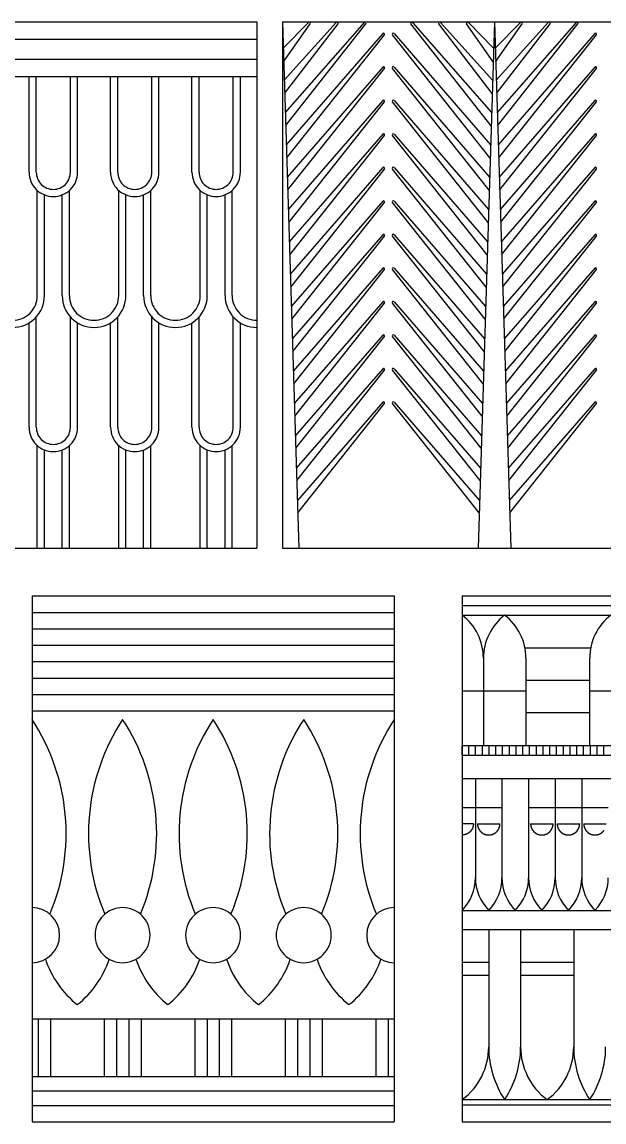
# Model space of a CAD drawing. Extents: x -111 to 2985, y -118 to 122.
# Drawn here: x -5.7 to 35, y 44.8 to 121.6 of the extents above; entities that cross this region are included whole.
import ezdxf

# ---------------------------------------------------------------- set-up
doc = ezdxf.new("R2010")
doc.units = 0
doc.layers.add('LAYER_03', color=5, linetype='CONTINUOUS')

msp = doc.modelspace()

# ---------------------------------------------------------------- linework, layer by layer
at = {"layer": 'LAYER_03'}
for points in [[(-23.377, 121.562), (-23.377, 84.838), (10.751, 84.838)], [(-23.377, 121.562), (10.751, 121.562)], [(10.751, 121.562), (10.751, 84.838)], [(12.535, 121.562), (13.68, 84.838)], [(12.535, 121.562), (71.768, 121.562), (71.768, 84.838)], [(12.535, 121.562), (12.535, 84.838)], [(14.353, 121.537), (12.592, 119.735)], [(16.301, 121.536), (12.662, 117.499)], [(12.691, 116.562), (16.42, 121.437)], [(18.246, 121.536), (12.732, 115.25)], [(12.761, 114.314), (18.363, 121.439)], [(27.117, 114.314), (21.515, 121.439)], [(21.632, 121.536), (27.146, 115.25)], [(27.187, 116.562), (23.458, 121.437)], [(23.577, 121.536), (27.217, 117.499)], [(27.257, 118.792), (25.4, 121.433)], [(25.526, 121.537), (27.286, 119.735)], [(27.343, 121.562), (26.198, 84.838)], [(27.343, 121.562), (28.488, 84.838)], [(29.161, 121.537), (27.4, 119.735)], [(27.43, 118.792), (29.286, 121.433)], [(31.109, 121.536), (27.47, 117.499)], [(27.499, 116.562), (31.228, 121.437)], [(33.054, 121.536), (27.54, 115.25)], [(27.569, 114.314), (33.171, 121.439)], [(19.542, 120.754), (12.802, 112.996)], [(12.831, 112.063), (19.658, 120.659)], [(27.047, 112.063), (20.221, 120.659)], [(20.336, 120.754), (27.076, 112.996)], [(34.35, 120.754), (27.61, 112.996)], [(27.639, 112.063), (34.466, 120.659)], [(-23.377, 120.362), (10.751, 120.362)], [(-23.377, 118.962), (10.751, 118.962)], [(19.542, 118.415), (12.872, 110.737)], [(12.901, 109.812), (19.658, 118.319)], [(26.977, 109.812), (20.221, 118.319)], [(20.336, 118.415), (27.006, 110.737)], [(34.35, 118.415), (27.681, 110.737)], [(27.71, 109.812), (34.466, 118.319)], [(-23.377, 117.762), (10.751, 117.762)], [(-5.16, 111.072), (-5.16, 117.762)], [(-4.66, 111.072), (-4.66, 117.762)], [(-2.278, 111.072), (-2.278, 117.762)], [(-1.778, 111.072), (-1.778, 117.762)], [(0.528, 111.072), (0.528, 117.762)], [(1.028, 111.072), (1.028, 117.762)], [(3.41, 111.072), (3.41, 117.762)], [(3.91, 111.072), (3.91, 117.762)], [(6.216, 111.072), (6.216, 117.762)], [(6.716, 111.072), (6.716, 117.762)], [(9.098, 111.072), (9.098, 117.762)], [(9.598, 111.072), (9.598, 117.762)], [(19.542, 116.075), (12.943, 108.479)], [(12.972, 107.56), (19.658, 115.979)], [(26.907, 107.56), (20.221, 115.979)], [(20.336, 116.075), (26.935, 108.479)], [(34.35, 116.075), (27.751, 108.479)], [(27.78, 107.56), (34.466, 115.979)], [(19.542, 113.735), (13.013, 106.22)], [(20.336, 113.735), (26.865, 106.22)], [(34.35, 113.735), (27.822, 106.22)], [(13.042, 105.309), (19.658, 113.639)], [(26.837, 105.309), (20.221, 113.639)], [(27.85, 105.309), (34.466, 113.639)], [(19.542, 111.395), (13.084, 103.961)], [(20.336, 111.395), (26.795, 103.961)], [(34.35, 111.395), (27.892, 103.961)], [(13.112, 103.058), (19.658, 111.3)], [(26.766, 103.058), (20.221, 111.3)], [(27.92, 103.058), (34.466, 111.3)], [(-4.588, 102.465), (-4.588, 109.803)], [(-4.088, 102.465), (-4.088, 109.497)], [(-2.851, 102.465), (-2.851, 109.497)], [(-2.351, 102.465), (-2.351, 109.803)], [(1.101, 102.465), (1.101, 109.803)], [(1.601, 102.465), (1.601, 109.497)], [(2.837, 102.465), (2.837, 109.497)], [(3.337, 102.465), (3.337, 109.803)], [(6.789, 102.465), (6.789, 109.803)], [(7.289, 102.465), (7.289, 109.497)], [(8.525, 102.465), (8.525, 109.497)], [(9.025, 102.465), (9.025, 109.803)], [(19.542, 109.056), (13.154, 101.703)], [(20.336, 109.056), (26.724, 101.703)], [(34.35, 109.056), (27.962, 101.703)], [(13.182, 100.806), (19.658, 108.96)], [(26.696, 100.806), (20.221, 108.96)], [(27.99, 100.806), (34.466, 108.96)], [(19.542, 106.716), (13.225, 99.444)], [(13.252, 98.555), (19.658, 106.62)], [(26.626, 98.555), (20.221, 106.62)], [(20.336, 106.716), (26.654, 99.444)], [(34.35, 106.716), (28.033, 99.444)], [(28.061, 98.555), (34.466, 106.62)], [(19.542, 104.376), (13.295, 97.185)], [(13.322, 96.303), (19.658, 104.28)], [(26.556, 96.303), (20.221, 104.28)], [(20.336, 104.376), (26.583, 97.185)], [(34.35, 104.376), (28.103, 97.185)], [(28.131, 96.303), (34.466, 104.28)], [(19.542, 102.036), (13.365, 94.927)], [(13.393, 94.052), (19.658, 101.941)], [(26.486, 94.052), (20.221, 101.941)], [(20.336, 102.036), (26.513, 94.927)], [(34.35, 102.036), (28.174, 94.927)], [(28.201, 94.052), (34.466, 101.941)], [(-4.66, 93.268), (-4.66, 100.974)], [(-2.278, 93.268), (-2.278, 100.974)], [(1.028, 93.268), (1.028, 100.974)], [(3.41, 93.268), (3.41, 100.974)], [(6.716, 93.268), (6.716, 100.974)], [(9.098, 93.268), (9.098, 100.974)], [(-5.16, 93.268), (-5.16, 100.561)], [(-1.778, 93.268), (-1.778, 100.561)], [(0.528, 93.268), (0.528, 100.561)], [(3.91, 93.268), (3.91, 100.561)], [(6.216, 93.268), (6.216, 100.561)], [(9.598, 93.268), (9.598, 100.561)], [(19.542, 99.697), (13.436, 92.668)], [(13.463, 91.801), (19.658, 99.601)], [(26.415, 91.801), (20.221, 99.601)], [(20.336, 99.697), (26.442, 92.668)], [(34.35, 99.697), (28.244, 92.668)], [(28.271, 91.801), (34.466, 99.601)], [(19.542, 97.357), (13.506, 90.409)], [(13.533, 89.549), (19.658, 97.261)], [(26.345, 89.549), (20.221, 97.261)], [(20.336, 97.357), (26.372, 90.409)], [(34.35, 97.357), (28.315, 90.409)], [(28.341, 89.549), (34.466, 97.261)], [(19.542, 95.017), (13.577, 88.15)], [(13.603, 87.298), (19.658, 94.921)], [(26.275, 87.298), (20.221, 94.921)], [(20.336, 95.017), (26.302, 88.15)], [(34.35, 95.017), (28.385, 88.15)], [(28.412, 87.298), (34.466, 94.921)], [(-4.588, 84.838), (-4.588, 91.999)], [(-4.088, 84.838), (-4.088, 91.694)], [(-2.851, 84.838), (-2.851, 91.694)], [(-2.351, 84.838), (-2.351, 91.999)], [(1.101, 84.838), (1.101, 91.999)], [(1.601, 84.838), (1.601, 91.694)], [(2.837, 84.838), (2.837, 91.694)], [(3.337, 84.838), (3.337, 91.999)], [(6.789, 84.838), (6.789, 91.999)], [(7.289, 84.838), (7.289, 91.694)], [(8.525, 84.838), (8.525, 91.694)], [(9.025, 84.838), (9.025, 91.999)], [(12.535, 84.838), (71.768, 84.838)], [(-4.955, 81.499), (-4.955, 44.775)], [(-4.955, 81.499), (20.347, 81.499)], [(20.347, 81.499), (20.347, 44.775)], [(25.09, 81.499), (25.09, 44.775)], [(25.09, 81.499), (54.787, 81.499)], [(25.09, 80.831), (54.787, 80.831)], [(-4.955, 80.352), (20.347, 80.352)], [(25.09, 80.163), (54.787, 80.163)], [(-4.955, 79.206), (20.347, 79.206)], [(-4.955, 78.059), (20.347, 78.059)], [(29.478, 77.87), (34.067, 77.87)], [(-4.955, 76.913), (20.347, 76.913)], [(29.545, 77.159), (29.545, 71.056)], [(33.999, 71.056), (33.999, 77.159)], [(-4.955, 75.766), (20.347, 75.766)], [(29.545, 75.61), (33.999, 75.61)], [(-4.955, 74.62), (20.347, 74.62)], [(25.09, 74.864), (29.545, 74.864)], [(33.999, 74.864), (45.878, 74.864)], [(-4.955, 73.473), (20.347, 73.473)], [(29.545, 73.349), (33.999, 73.349)], [(25.09, 71.056), (54.787, 71.056)], [(25.09, 70.388), (25.09, 71.056)], [(25.562, 70.388), (25.562, 71.056)], [(26.033, 70.388), (26.033, 71.056)], [(26.505, 70.388), (26.505, 71.056)], [(26.976, 70.388), (26.976, 71.056)], [(27.447, 70.388), (27.447, 71.056)], [(27.919, 70.388), (27.919, 71.056)], [(28.39, 70.388), (28.39, 71.056)], [(28.861, 70.388), (28.861, 71.056)], [(29.333, 70.388), (29.333, 71.056)], [(29.804, 70.388), (29.804, 71.056)], [(30.276, 70.388), (30.276, 71.056)], [(30.747, 70.388), (30.747, 71.056)], [(31.218, 70.388), (31.218, 71.056)], [(31.69, 70.388), (31.69, 71.056)], [(32.161, 70.388), (32.161, 71.056)], [(32.632, 70.388), (32.632, 71.056)], [(33.104, 70.388), (33.104, 71.056)], [(33.575, 70.388), (33.575, 71.056)], [(34.047, 70.388), (34.047, 71.056)], [(34.518, 70.388), (34.518, 71.056)], [(34.989, 70.388), (34.989, 71.056)], [(25.09, 70.388), (54.787, 70.388)], [(25.09, 68.755), (54.787, 68.755)], [(26.018, 68.755), (26.018, 61.823)], [(29.731, 68.755), (29.731, 61.823)], [(31.587, 68.755), (31.587, 61.823)], [(33.443, 68.755), (33.443, 61.823)], [(25.09, 66.738), (27.874, 66.738)], [(29.731, 66.738), (35.299, 66.738)], [(25.876, 65.595), (25.09, 65.595)], [(25.876, 65.595), (25.876, 65.591), (25.876, 65.586), (25.875, 65.582), (25.875, 65.577), (25.875, 65.573), (25.875, 65.569), (25.875, 65.564), (25.875, 65.56), (25.875, 65.555), (25.874, 65.551), (25.874, 65.547), (25.874, 65.542), (25.874, 65.538), (25.873, 65.533), (25.873, 65.529), (25.872, 65.524), (25.872, 65.52), (25.872, 65.515), (25.871, 65.511), (25.871, 65.506), (25.87, 65.502), (25.87, 65.497), (25.869, 65.493), (25.868, 65.488), (25.868, 65.484), (25.867, 65.479), (25.866, 65.475), (25.866, 65.47), (25.865, 65.466), (25.864, 65.461), (25.863, 65.457), (25.862, 65.452), (25.862, 65.447), (25.861, 65.443), (25.86, 65.438), (25.859, 65.434), (25.858, 65.429), (25.857, 65.425), (25.856, 65.42), (25.855, 65.415), (25.854, 65.411), (25.853, 65.406), (25.851, 65.402), (25.85, 65.397), (25.849, 65.393), (25.848, 65.388), (25.847, 65.383), (25.845, 65.379), (25.844, 65.374), (25.843, 65.37), (25.841, 65.365), (25.84, 65.361), (25.838, 65.356), (25.837, 65.351), (25.835, 65.347), (25.834, 65.342), (25.832, 65.338), (25.831, 65.333), (25.829, 65.329), (25.827, 65.324), (25.826, 65.32), (25.824, 65.315), (25.822, 65.31), (25.82, 65.306), (25.819, 65.301), (25.817, 65.297), (25.815, 65.292), (25.813, 65.288), (25.811, 65.283), (25.809, 65.279), (25.807, 65.274), (25.805, 65.27), (25.803, 65.265), (25.801, 65.261), (25.799, 65.256), (25.797, 65.252), (25.795, 65.248), (25.792, 65.243), (25.79, 65.239), (25.788, 65.234), (25.786, 65.23), (25.783, 65.225), (25.781, 65.221), (25.779, 65.217), (25.776, 65.212), (25.774, 65.208), (25.771, 65.204), (25.769, 65.199), (25.766, 65.195), (25.764, 65.191), (25.761, 65.186), (25.758, 65.182), (25.756, 65.178), (25.753, 65.174), (25.75, 65.169), (25.748, 65.165), (25.745, 65.161), (25.742, 65.157), (25.739, 65.153), (25.736, 65.149), (25.733, 65.144), (25.731, 65.14), (25.728, 65.136), (25.725, 65.132), (25.722, 65.128), (25.719, 65.124), (25.716, 65.12), (25.713, 65.116), (25.709, 65.112), (25.706, 65.108), (25.703, 65.104), (25.7, 65.1), (25.697, 65.096), (25.694, 65.092), (25.69, 65.088), (25.687, 65.084), (25.684, 65.081), (25.68, 65.077), (25.677, 65.073), (25.674, 65.069), (25.67, 65.065), (25.667, 65.062), (25.663, 65.058), (25.66, 65.054), (25.656, 65.051), (25.653, 65.047), (25.649, 65.043), (25.646, 65.04), (25.642, 65.036), (25.638, 65.033), (25.635, 65.029), (25.631, 65.026), (25.627, 65.022), (25.624, 65.019), (25.62, 65.015), (25.616, 65.012), (25.612, 65.008), (25.609, 65.005), (25.605, 65.002), (25.601, 64.998), (25.597, 64.995), (25.593, 64.992), (25.589, 64.989), (25.585, 64.985), (25.581, 64.982), (25.577, 64.979), (25.573, 64.976), (25.569, 64.973), (25.565, 64.97), (25.561, 64.967), (25.557, 64.964), (25.553, 64.961), (25.549, 64.958), (25.545, 64.955), (25.541, 64.952), (25.537, 64.949), (25.533, 64.946), (25.528, 64.943), (25.524, 64.941), (25.52, 64.938), (25.516, 64.935), (25.512, 64.932), (25.507, 64.93), (25.503, 64.927), (25.499, 64.924), (25.495, 64.922), (25.49, 64.919), (25.486, 64.917), (25.482, 64.914), (25.477, 64.912), (25.473, 64.909), (25.469, 64.907), (25.464, 64.904), (25.46, 64.902), (25.455, 64.9), (25.451, 64.897), (25.447, 64.895), (25.442, 64.893), (25.438, 64.891), (25.433, 64.889), (25.429, 64.886), (25.424, 64.884), (25.42, 64.882), (25.415, 64.88), (25.411, 64.878), (25.407, 64.876), (25.402, 64.874), (25.398, 64.872), (25.393, 64.87), (25.388, 64.869), (25.384, 64.867), (25.379, 64.865), (25.375, 64.863), (25.37, 64.861), (25.366, 64.86), (25.361, 64.858), (25.357, 64.856), (25.352, 64.855), (25.348, 64.853), (25.343, 64.852), (25.338, 64.85), (25.334, 64.848), (25.329, 64.847), (25.325, 64.846), (25.32, 64.844), (25.316, 64.843), (25.311, 64.841), (25.306, 64.84), (25.302, 64.839), (25.297, 64.837), (25.293, 64.836), (25.288, 64.835), (25.284, 64.834), (25.279, 64.833), (25.274, 64.832), (25.27, 64.831), (25.265, 64.829), (25.261, 64.828), (25.256, 64.827), (25.252, 64.826), (25.247, 64.826), (25.242, 64.825), (25.238, 64.824), (25.233, 64.823), (25.229, 64.822), (25.224, 64.821), (25.22, 64.82), (25.215, 64.82), (25.211, 64.819), (25.206, 64.818), (25.202, 64.818), (25.197, 64.817), (25.192, 64.816), (25.188, 64.816), (25.183, 64.815), (25.179, 64.815), (25.174, 64.814), (25.17, 64.814), (25.165, 64.813), (25.161, 64.813), (25.157, 64.813), (25.152, 64.812), (25.148, 64.812), (25.143, 64.812), (25.139, 64.811), (25.134, 64.811), (25.13, 64.811), (25.125, 64.811), (25.121, 64.81), (25.117, 64.81), (25.112, 64.81), (25.108, 64.81), (25.103, 64.81), (25.099, 64.81), (25.095, 64.81), (25.09, 64.81)], [(26.161, 65.595), (27.732, 65.595)], [(26.161, 65.595), (26.161, 65.586), (26.162, 65.577), (26.162, 65.569), (26.162, 65.56), (26.163, 65.551), (26.163, 65.542), (26.164, 65.533), (26.164, 65.524), (26.165, 65.515), (26.166, 65.506), (26.167, 65.497), (26.169, 65.488), (26.17, 65.479), (26.171, 65.47), (26.173, 65.461), (26.174, 65.452), (26.176, 65.443), (26.178, 65.434), (26.18, 65.425), (26.182, 65.415), (26.184, 65.406), (26.187, 65.397), (26.189, 65.388), (26.192, 65.379), (26.194, 65.37), (26.197, 65.361), (26.2, 65.351), (26.203, 65.342), (26.206, 65.333), (26.21, 65.324), (26.213, 65.315), (26.216, 65.306), (26.22, 65.297), (26.224, 65.288), (26.228, 65.279), (26.232, 65.27), (26.236, 65.261), (26.238, 65.256), (26.24, 65.252), (26.242, 65.248), (26.245, 65.243), (26.247, 65.239), (26.249, 65.234), (26.251, 65.23), (26.254, 65.225), (26.256, 65.221), (26.258, 65.217), (26.261, 65.212), (26.263, 65.208), (26.266, 65.204), (26.268, 65.199), (26.271, 65.195), (26.273, 65.191), (26.276, 65.186), (26.279, 65.182), (26.281, 65.178), (26.284, 65.174), (26.287, 65.169), (26.289, 65.165), (26.292, 65.161), (26.295, 65.157), (26.298, 65.153), (26.301, 65.149), (26.303, 65.144), (26.306, 65.14), (26.309, 65.136), (26.312, 65.132), (26.315, 65.128), (26.318, 65.124), (26.321, 65.12), (26.324, 65.116), (26.327, 65.112), (26.331, 65.108), (26.334, 65.104), (26.337, 65.1), (26.34, 65.096), (26.343, 65.092), (26.347, 65.088), (26.35, 65.084), (26.353, 65.081), (26.357, 65.077), (26.36, 65.073), (26.363, 65.069), (26.367, 65.065), (26.37, 65.062), (26.374, 65.058), (26.377, 65.054), (26.381, 65.051), (26.384, 65.047), (26.388, 65.043), (26.391, 65.04), (26.395, 65.036), (26.399, 65.033), (26.402, 65.029), (26.406, 65.026), (26.41, 65.022), (26.413, 65.019), (26.417, 65.015), (26.421, 65.012), (26.425, 65.008), (26.428, 65.005), (26.432, 65.002), (26.436, 64.998), (26.44, 64.995), (26.444, 64.992), (26.448, 64.989), (26.452, 64.985), (26.456, 64.982), (26.459, 64.979), (26.463, 64.976), (26.467, 64.973), (26.471, 64.97), (26.476, 64.967), (26.48, 64.964), (26.484, 64.961), (26.488, 64.958), (26.492, 64.955), (26.496, 64.952), (26.5, 64.949), (26.504, 64.946), (26.508, 64.943), (26.513, 64.941), (26.517, 64.938), (26.521, 64.935), (26.525, 64.932), (26.53, 64.93), (26.534, 64.927), (26.538, 64.924), (26.542, 64.922), (26.547, 64.919), (26.551, 64.917), (26.555, 64.914), (26.56, 64.912), (26.564, 64.909), (26.568, 64.907), (26.573, 64.904), (26.577, 64.902), (26.581, 64.9), (26.586, 64.897), (26.59, 64.895), (26.595, 64.893), (26.599, 64.891), (26.604, 64.889), (26.608, 64.886), (26.612, 64.884), (26.621, 64.88), (26.63, 64.876), (26.639, 64.872), (26.648, 64.869), (26.657, 64.865), (26.667, 64.861), (26.676, 64.858), (26.685, 64.855), (26.694, 64.852), (26.703, 64.848), (26.712, 64.846), (26.721, 64.843), (26.73, 64.84), (26.74, 64.837), (26.749, 64.835), (26.758, 64.833), (26.767, 64.831), (26.776, 64.828), (26.785, 64.826), (26.794, 64.825), (26.804, 64.823), (26.813, 64.821), (26.822, 64.82), (26.831, 64.818), (26.84, 64.817), (26.849, 64.816), (26.858, 64.815), (26.867, 64.814), (26.876, 64.813), (26.885, 64.812), (26.894, 64.812), (26.903, 64.811), (26.911, 64.811), (26.92, 64.81), (26.929, 64.81), (26.938, 64.81), (26.946, 64.81), (26.955, 64.81), (26.964, 64.81), (26.973, 64.81), (26.981, 64.811), (26.99, 64.811), (26.999, 64.812), (27.008, 64.812), (27.017, 64.813), (27.026, 64.814), (27.035, 64.815), (27.044, 64.816), (27.053, 64.817), (27.062, 64.818), (27.071, 64.82), (27.08, 64.821), (27.089, 64.823), (27.098, 64.825), (27.108, 64.826), (27.117, 64.828), (27.126, 64.831), (27.135, 64.833), (27.144, 64.835), (27.153, 64.837), (27.163, 64.84), (27.172, 64.843), (27.181, 64.846), (27.19, 64.848), (27.199, 64.852), (27.208, 64.855), (27.217, 64.858), (27.226, 64.861), (27.235, 64.865), (27.245, 64.869), (27.254, 64.872), (27.263, 64.876), (27.272, 64.88), (27.28, 64.884), (27.285, 64.886), (27.289, 64.889), (27.294, 64.891), (27.298, 64.893), (27.303, 64.895), (27.307, 64.897), (27.311, 64.9), (27.316, 64.902), (27.32, 64.904), (27.325, 64.907), (27.329, 64.909), (27.333, 64.912), (27.338, 64.914), (27.342, 64.917), (27.346, 64.919), (27.351, 64.922), (27.355, 64.924), (27.359, 64.927), (27.363, 64.93), (27.368, 64.932), (27.372, 64.935), (27.376, 64.938), (27.38, 64.941), (27.385, 64.943), (27.389, 64.946), (27.393, 64.949), (27.397, 64.952), (27.401, 64.955), (27.405, 64.958), (27.409, 64.961), (27.413, 64.964), (27.417, 64.967), (27.421, 64.97), (27.425, 64.973), (27.429, 64.976), (27.433, 64.979), (27.437, 64.982), (27.441, 64.985), (27.445, 64.989), (27.449, 64.992), (27.453, 64.995), (27.457, 64.998), (27.461, 65.002), (27.465, 65.005), (27.468, 65.008), (27.472, 65.012), (27.476, 65.015), (27.48, 65.019), (27.483, 65.022), (27.487, 65.026), (27.491, 65.029), (27.494, 65.033), (27.498, 65.036), (27.502, 65.04), (27.505, 65.043), (27.509, 65.047), (27.512, 65.051), (27.516, 65.054), (27.519, 65.058), (27.523, 65.062), (27.526, 65.065), (27.53, 65.069), (27.533, 65.073), (27.536, 65.077), (27.54, 65.081), (27.543, 65.084), (27.546, 65.088), (27.55, 65.092), (27.553, 65.096), (27.556, 65.1), (27.559, 65.104), (27.562, 65.108), (27.565, 65.112), (27.569, 65.116), (27.572, 65.12), (27.575, 65.124), (27.578, 65.128), (27.581, 65.132), (27.584, 65.136), (27.587, 65.14), (27.59, 65.144), (27.592, 65.149), (27.595, 65.153), (27.598, 65.157), (27.601, 65.161), (27.604, 65.165), (27.606, 65.169), (27.609, 65.174), (27.612, 65.178), (27.614, 65.182), (27.617, 65.186), (27.62, 65.191), (27.622, 65.195), (27.625, 65.199), (27.627, 65.204), (27.63, 65.208), (27.632, 65.212), (27.635, 65.217), (27.637, 65.221), (27.639, 65.225), (27.642, 65.23), (27.644, 65.234), (27.646, 65.239), (27.648, 65.243), (27.651, 65.248), (27.653, 65.252), (27.655, 65.256), (27.657, 65.261), (27.661, 65.27), (27.665, 65.279), (27.669, 65.288), (27.673, 65.297), (27.677, 65.306), (27.68, 65.315), (27.683, 65.324), (27.687, 65.333), (27.69, 65.342), (27.693, 65.351), (27.696, 65.361), (27.699, 65.37), (27.701, 65.379), (27.704, 65.388), (27.706, 65.397), (27.709, 65.406), (27.711, 65.415), (27.713, 65.425), (27.715, 65.434), (27.717, 65.443), (27.719, 65.452), (27.72, 65.461), (27.722, 65.47), (27.723, 65.479), (27.724, 65.488), (27.726, 65.497), (27.727, 65.506), (27.728, 65.515), (27.728, 65.524), (27.729, 65.533), (27.73, 65.542), (27.73, 65.551), (27.731, 65.56), (27.731, 65.569), (27.731, 65.577), (27.732, 65.586), (27.732, 65.595)], [(29.873, 65.595), (29.873, 65.586), (29.874, 65.577), (29.874, 65.569), (29.874, 65.56), (29.875, 65.551), (29.875, 65.542), (29.876, 65.533), (29.877, 65.524), (29.877, 65.515), (29.878, 65.506), (29.879, 65.497), (29.881, 65.488), (29.882, 65.479), (29.883, 65.47), (29.885, 65.461), (29.886, 65.452), (29.888, 65.443), (29.89, 65.434), (29.892, 65.425), (29.894, 65.415), (29.896, 65.406), (29.899, 65.397), (29.901, 65.388), (29.904, 65.379), (29.906, 65.37), (29.909, 65.361), (29.912, 65.351), (29.915, 65.342), (29.918, 65.333), (29.922, 65.324), (29.925, 65.315), (29.929, 65.306), (29.932, 65.297), (29.936, 65.288), (29.94, 65.279), (29.944, 65.27), (29.948, 65.261), (29.95, 65.256), (29.952, 65.252), (29.954, 65.248), (29.957, 65.243), (29.959, 65.239), (29.961, 65.234), (29.963, 65.23), (29.966, 65.225), (29.968, 65.221), (29.97, 65.217), (29.973, 65.212), (29.975, 65.208), (29.978, 65.204), (29.98, 65.199), (29.983, 65.195), (29.985, 65.191), (29.988, 65.186), (29.991, 65.182), (29.993, 65.178), (29.996, 65.174), (29.999, 65.169), (30.001, 65.165), (30.004, 65.161), (30.007, 65.157), (30.01, 65.153), (30.013, 65.149), (30.015, 65.144), (30.018, 65.14), (30.021, 65.136), (30.024, 65.132), (30.027, 65.128), (30.03, 65.124), (30.033, 65.12), (30.036, 65.116), (30.04, 65.112), (30.043, 65.108), (30.046, 65.104), (30.049, 65.1), (30.052, 65.096), (30.055, 65.092), (30.059, 65.088), (30.062, 65.084), (30.065, 65.081), (30.069, 65.077), (30.072, 65.073), (30.075, 65.069), (30.079, 65.065), (30.082, 65.062), (30.086, 65.058), (30.089, 65.054), (30.093, 65.051), (30.096, 65.047), (30.1, 65.043), (30.103, 65.04), (30.107, 65.036), (30.111, 65.033), (30.114, 65.029), (30.118, 65.026), (30.122, 65.022), (30.125, 65.019), (30.129, 65.015), (30.133, 65.012), (30.137, 65.008), (30.14, 65.005), (30.144, 65.002), (30.148, 64.998), (30.152, 64.995), (30.156, 64.992), (30.16, 64.989), (30.164, 64.985), (30.168, 64.982), (30.172, 64.979), (30.176, 64.976), (30.18, 64.973), (30.184, 64.97), (30.188, 64.967), (30.192, 64.964), (30.196, 64.961), (30.2, 64.958), (30.204, 64.955), (30.208, 64.952), (30.212, 64.949), (30.216, 64.946), (30.221, 64.943), (30.225, 64.941), (30.229, 64.938), (30.233, 64.935), (30.237, 64.932), (30.242, 64.93), (30.246, 64.927), (30.25, 64.924), (30.254, 64.922), (30.259, 64.919), (30.263, 64.917), (30.267, 64.914), (30.272, 64.912), (30.276, 64.909), (30.28, 64.907), (30.285, 64.904), (30.289, 64.902), (30.294, 64.9), (30.298, 64.897), (30.302, 64.895), (30.307, 64.893), (30.311, 64.891), (30.316, 64.889), (30.32, 64.886), (30.325, 64.884), (30.333, 64.88), (30.342, 64.876), (30.351, 64.872), (30.36, 64.869), (30.37, 64.865), (30.379, 64.861), (30.388, 64.858), (30.397, 64.855), (30.406, 64.852), (30.415, 64.848), (30.424, 64.846), (30.433, 64.843), (30.442, 64.84), (30.452, 64.837), (30.461, 64.835), (30.47, 64.833), (30.479, 64.831), (30.488, 64.828), (30.497, 64.826), (30.507, 64.825), (30.516, 64.823), (30.525, 64.821), (30.534, 64.82), (30.543, 64.818), (30.552, 64.817), (30.561, 64.816), (30.57, 64.815), (30.579, 64.814), (30.588, 64.813), (30.597, 64.812), (30.606, 64.812), (30.615, 64.811), (30.624, 64.811), (30.632, 64.81), (30.641, 64.81), (30.65, 64.81), (30.659, 64.81), (30.667, 64.81), (30.676, 64.81), (30.685, 64.81), (30.694, 64.811), (30.702, 64.811), (30.711, 64.812), (30.72, 64.812), (30.729, 64.813), (30.738, 64.814), (30.747, 64.815), (30.756, 64.816), (30.765, 64.817), (30.774, 64.818), (30.783, 64.82), (30.792, 64.821), (30.801, 64.823), (30.811, 64.825), (30.82, 64.826), (30.829, 64.828), (30.838, 64.831), (30.847, 64.833), (30.856, 64.835), (30.865, 64.837), (30.875, 64.84), (30.884, 64.843), (30.893, 64.846), (30.902, 64.848), (30.911, 64.852), (30.92, 64.855), (30.929, 64.858), (30.938, 64.861), (30.948, 64.865), (30.957, 64.869), (30.966, 64.872), (30.975, 64.876), (30.984, 64.88), (30.993, 64.884), (30.997, 64.886), (31.001, 64.889), (31.006, 64.891), (31.01, 64.893), (31.015, 64.895), (31.019, 64.897), (31.024, 64.9), (31.028, 64.902), (31.032, 64.904), (31.037, 64.907), (31.041, 64.909), (31.045, 64.912), (31.05, 64.914), (31.054, 64.917), (31.058, 64.919), (31.063, 64.922), (31.067, 64.924), (31.071, 64.927), (31.075, 64.93), (31.08, 64.932), (31.084, 64.935), (31.088, 64.938), (31.092, 64.941), (31.097, 64.943), (31.101, 64.946), (31.105, 64.949), (31.109, 64.952), (31.113, 64.955), (31.117, 64.958), (31.121, 64.961), (31.125, 64.964), (31.129, 64.967), (31.134, 64.97), (31.138, 64.973), (31.142, 64.976), (31.146, 64.979), (31.149, 64.982), (31.153, 64.985), (31.157, 64.989), (31.161, 64.992), (31.165, 64.995), (31.169, 64.998), (31.173, 65.002), (31.177, 65.005), (31.18, 65.008), (31.184, 65.012), (31.188, 65.015), (31.192, 65.019), (31.195, 65.022), (31.199, 65.026), (31.203, 65.029), (31.206, 65.033), (31.21, 65.036), (31.214, 65.04), (31.217, 65.043), (31.221, 65.047), (31.224, 65.051), (31.228, 65.054), (31.231, 65.058), (31.235, 65.062), (31.238, 65.065), (31.242, 65.069), (31.245, 65.073), (31.248, 65.077), (31.252, 65.081), (31.255, 65.084), (31.258, 65.088), (31.262, 65.092), (31.265, 65.096), (31.268, 65.1), (31.271, 65.104), (31.274, 65.108), (31.278, 65.112), (31.281, 65.116), (31.284, 65.12), (31.287, 65.124), (31.29, 65.128), (31.293, 65.132), (31.296, 65.136), (31.299, 65.14), (31.302, 65.144), (31.304, 65.149), (31.307, 65.153), (31.31, 65.157), (31.313, 65.161), (31.316, 65.165), (31.318, 65.169), (31.321, 65.174), (31.324, 65.178), (31.326, 65.182), (31.329, 65.186), (31.332, 65.191), (31.334, 65.195), (31.337, 65.199), (31.339, 65.204), (31.342, 65.208), (31.344, 65.212), (31.347, 65.217), (31.349, 65.221), (31.351, 65.225), (31.354, 65.23), (31.356, 65.234), (31.358, 65.239), (31.36, 65.243), (31.363, 65.248), (31.365, 65.252), (31.367, 65.256), (31.369, 65.261), (31.373, 65.27), (31.377, 65.279), (31.381, 65.288), (31.385, 65.297), (31.389, 65.306), (31.392, 65.315), (31.396, 65.324), (31.399, 65.333), (31.402, 65.342), (31.405, 65.351), (31.408, 65.361), (31.411, 65.37), (31.413, 65.379), (31.416, 65.388), (31.418, 65.397), (31.421, 65.406), (31.423, 65.415), (31.425, 65.425), (31.427, 65.434), (31.429, 65.443), (31.431, 65.452), (31.432, 65.461), (31.434, 65.47), (31.435, 65.479), (31.436, 65.488), (31.438, 65.497), (31.439, 65.506), (31.44, 65.515), (31.441, 65.524), (31.441, 65.533), (31.442, 65.542), (31.442, 65.551), (31.443, 65.56), (31.443, 65.569), (31.444, 65.577), (31.444, 65.586), (31.444, 65.595)], [(29.873, 65.595), (31.444, 65.595)], [(31.729, 65.595), (33.3, 65.595)], [(31.729, 65.595), (31.729, 65.586), (31.73, 65.577), (31.73, 65.569), (31.73, 65.56), (31.731, 65.551), (31.731, 65.542), (31.732, 65.533), (31.733, 65.524), (31.733, 65.515), (31.734, 65.506), (31.735, 65.497), (31.737, 65.488), (31.738, 65.479), (31.739, 65.47), (31.741, 65.461), (31.743, 65.452), (31.744, 65.443), (31.746, 65.434), (31.748, 65.425), (31.75, 65.415), (31.752, 65.406), (31.755, 65.397), (31.757, 65.388), (31.76, 65.379), (31.762, 65.37), (31.765, 65.361), (31.768, 65.351), (31.771, 65.342), (31.774, 65.333), (31.778, 65.324), (31.781, 65.315), (31.785, 65.306), (31.788, 65.297), (31.792, 65.288), (31.796, 65.279), (31.8, 65.27), (31.804, 65.261), (31.806, 65.256), (31.808, 65.252), (31.81, 65.248), (31.813, 65.243), (31.815, 65.239), (31.817, 65.234), (31.819, 65.23), (31.822, 65.225), (31.824, 65.221), (31.826, 65.217), (31.829, 65.212), (31.831, 65.208), (31.834, 65.204), (31.836, 65.199), (31.839, 65.195), (31.841, 65.191), (31.844, 65.186), (31.847, 65.182), (31.849, 65.178), (31.852, 65.174), (31.855, 65.169), (31.857, 65.165), (31.86, 65.161), (31.863, 65.157), (31.866, 65.153), (31.869, 65.149), (31.872, 65.144), (31.874, 65.14), (31.877, 65.136), (31.88, 65.132), (31.883, 65.128), (31.886, 65.124), (31.889, 65.12), (31.892, 65.116), (31.896, 65.112), (31.899, 65.108), (31.902, 65.104), (31.905, 65.1), (31.908, 65.096), (31.911, 65.092), (31.915, 65.088), (31.918, 65.084), (31.921, 65.081), (31.925, 65.077), (31.928, 65.073), (31.931, 65.069), (31.935, 65.065), (31.938, 65.062), (31.942, 65.058), (31.945, 65.054), (31.949, 65.051), (31.952, 65.047), (31.956, 65.043), (31.959, 65.04), (31.963, 65.036), (31.967, 65.033), (31.97, 65.029), (31.974, 65.026), (31.978, 65.022), (31.981, 65.019), (31.985, 65.015), (31.989, 65.012), (31.993, 65.008), (31.996, 65.005), (32, 65.002), (32.004, 64.998), (32.008, 64.995), (32.012, 64.992), (32.016, 64.989), (32.02, 64.985), (32.024, 64.982), (32.028, 64.979), (32.032, 64.976), (32.036, 64.973), (32.04, 64.97), (32.044, 64.967), (32.048, 64.964), (32.052, 64.961), (32.056, 64.958), (32.06, 64.955), (32.064, 64.952), (32.068, 64.949), (32.072, 64.946), (32.077, 64.943), (32.081, 64.941), (32.085, 64.938), (32.089, 64.935), (32.093, 64.932), (32.098, 64.93), (32.102, 64.927), (32.106, 64.924), (32.11, 64.922), (32.115, 64.919), (32.119, 64.917), (32.123, 64.914), (32.128, 64.912), (32.132, 64.909), (32.136, 64.907), (32.141, 64.904), (32.145, 64.902), (32.15, 64.9), (32.154, 64.897), (32.158, 64.895), (32.163, 64.893), (32.167, 64.891), (32.172, 64.889), (32.176, 64.886), (32.181, 64.884), (32.19, 64.88), (32.198, 64.876), (32.207, 64.872), (32.217, 64.869), (32.226, 64.865), (32.235, 64.861), (32.244, 64.858), (32.253, 64.855), (32.262, 64.852), (32.271, 64.848), (32.28, 64.846), (32.289, 64.843), (32.299, 64.84), (32.308, 64.837), (32.317, 64.835), (32.326, 64.833), (32.335, 64.831), (32.344, 64.828), (32.353, 64.826), (32.363, 64.825), (32.372, 64.823), (32.381, 64.821), (32.39, 64.82), (32.399, 64.818), (32.408, 64.817), (32.417, 64.816), (32.426, 64.815), (32.435, 64.814), (32.444, 64.813), (32.453, 64.812), (32.462, 64.812), (32.471, 64.811), (32.48, 64.811), (32.488, 64.81), (32.497, 64.81), (32.506, 64.81), (32.515, 64.81), (32.523, 64.81), (32.532, 64.81), (32.541, 64.81), (32.55, 64.811), (32.558, 64.811), (32.567, 64.812), (32.576, 64.812), (32.585, 64.813), (32.594, 64.814), (32.603, 64.815), (32.612, 64.816), (32.621, 64.817), (32.63, 64.818), (32.639, 64.82), (32.648, 64.821), (32.657, 64.823), (32.667, 64.825), (32.676, 64.826), (32.685, 64.828), (32.694, 64.831), (32.703, 64.833), (32.712, 64.835), (32.721, 64.837), (32.731, 64.84), (32.74, 64.843), (32.749, 64.846), (32.758, 64.848), (32.767, 64.852), (32.776, 64.855), (32.785, 64.858), (32.795, 64.861), (32.804, 64.865), (32.813, 64.869), (32.822, 64.872), (32.831, 64.876), (32.84, 64.88), (32.849, 64.884), (32.853, 64.886), (32.857, 64.889), (32.862, 64.891), (32.866, 64.893), (32.871, 64.895), (32.875, 64.897), (32.88, 64.9), (32.884, 64.902), (32.888, 64.904), (32.893, 64.907), (32.897, 64.909), (32.901, 64.912), (32.906, 64.914), (32.91, 64.917), (32.914, 64.919), (32.919, 64.922), (32.923, 64.924), (32.927, 64.927), (32.932, 64.93), (32.936, 64.932), (32.94, 64.935), (32.944, 64.938), (32.948, 64.941), (32.953, 64.943), (32.957, 64.946), (32.961, 64.949), (32.965, 64.952), (32.969, 64.955), (32.973, 64.958), (32.977, 64.961), (32.981, 64.964), (32.986, 64.967), (32.99, 64.97), (32.994, 64.973), (32.998, 64.976), (33.002, 64.979), (33.006, 64.982), (33.009, 64.985), (33.013, 64.989), (33.017, 64.992), (33.021, 64.995), (33.025, 64.998), (33.029, 65.002), (33.033, 65.005), (33.037, 65.008), (33.04, 65.012), (33.044, 65.015), (33.048, 65.019), (33.052, 65.022), (33.055, 65.026), (33.059, 65.029), (33.063, 65.033), (33.066, 65.036), (33.07, 65.04), (33.073, 65.043), (33.077, 65.047), (33.08, 65.051), (33.084, 65.054), (33.087, 65.058), (33.091, 65.062), (33.094, 65.065), (33.098, 65.069), (33.101, 65.073), (33.104, 65.077), (33.108, 65.081), (33.111, 65.084), (33.114, 65.088), (33.118, 65.092), (33.121, 65.096), (33.124, 65.1), (33.127, 65.104), (33.13, 65.108), (33.134, 65.112), (33.137, 65.116), (33.14, 65.12), (33.143, 65.124), (33.146, 65.128), (33.149, 65.132), (33.152, 65.136), (33.155, 65.14), (33.158, 65.144), (33.161, 65.149), (33.163, 65.153), (33.166, 65.157), (33.169, 65.161), (33.172, 65.165), (33.174, 65.169), (33.177, 65.174), (33.18, 65.178), (33.183, 65.182), (33.185, 65.186), (33.188, 65.191), (33.19, 65.195), (33.193, 65.199), (33.195, 65.204), (33.198, 65.208), (33.2, 65.212), (33.203, 65.217), (33.205, 65.221), (33.207, 65.225), (33.21, 65.23), (33.212, 65.234), (33.214, 65.239), (33.217, 65.243), (33.219, 65.248), (33.221, 65.252), (33.223, 65.256), (33.225, 65.261), (33.229, 65.27), (33.233, 65.279), (33.237, 65.288), (33.241, 65.297), (33.245, 65.306), (33.248, 65.315), (33.252, 65.324), (33.255, 65.333), (33.258, 65.342), (33.261, 65.351), (33.264, 65.361), (33.267, 65.37), (33.269, 65.379), (33.272, 65.388), (33.274, 65.397), (33.277, 65.406), (33.279, 65.415), (33.281, 65.425), (33.283, 65.434), (33.285, 65.443), (33.287, 65.452), (33.288, 65.461), (33.29, 65.47), (33.291, 65.479), (33.292, 65.488), (33.294, 65.497), (33.295, 65.506), (33.296, 65.515), (33.297, 65.524), (33.297, 65.533), (33.298, 65.542), (33.299, 65.551), (33.299, 65.56), (33.299, 65.569), (33.3, 65.577), (33.3, 65.586), (33.3, 65.595)], [(33.585, 65.595), (35.156, 65.595)], [(33.585, 65.595), (33.585, 65.586), (33.586, 65.577), (33.586, 65.569), (33.586, 65.56), (33.587, 65.551), (33.587, 65.542), (33.588, 65.533), (33.589, 65.524), (33.589, 65.515), (33.59, 65.506), (33.592, 65.497), (33.593, 65.488), (33.594, 65.479), (33.595, 65.47), (33.597, 65.461), (33.599, 65.452), (33.6, 65.443), (33.602, 65.434), (33.604, 65.425), (33.606, 65.415), (33.608, 65.406), (33.611, 65.397), (33.613, 65.388), (33.616, 65.379), (33.618, 65.37), (33.621, 65.361), (33.624, 65.351), (33.627, 65.342), (33.63, 65.333), (33.634, 65.324), (33.637, 65.315), (33.641, 65.306), (33.644, 65.297), (33.648, 65.288), (33.652, 65.279), (33.656, 65.27), (33.66, 65.261), (33.662, 65.256), (33.664, 65.252), (33.666, 65.248), (33.669, 65.243), (33.671, 65.239), (33.673, 65.234), (33.675, 65.23), (33.678, 65.225), (33.68, 65.221), (33.683, 65.217), (33.685, 65.212), (33.687, 65.208), (33.69, 65.204), (33.692, 65.199), (33.695, 65.195), (33.697, 65.191), (33.7, 65.186), (33.703, 65.182), (33.705, 65.178), (33.708, 65.174), (33.711, 65.169), (33.713, 65.165), (33.716, 65.161), (33.719, 65.157), (33.722, 65.153), (33.725, 65.149), (33.728, 65.144), (33.73, 65.14), (33.733, 65.136), (33.736, 65.132), (33.739, 65.128), (33.742, 65.124), (33.745, 65.12), (33.748, 65.116), (33.752, 65.112), (33.755, 65.108), (33.758, 65.104), (33.761, 65.1), (33.764, 65.096), (33.767, 65.092), (33.771, 65.088), (33.774, 65.084), (33.777, 65.081), (33.781, 65.077), (33.784, 65.073), (33.787, 65.069), (33.791, 65.065), (33.794, 65.062), (33.798, 65.058), (33.801, 65.054), (33.805, 65.051), (33.808, 65.047), (33.812, 65.043), (33.815, 65.04), (33.819, 65.036), (33.823, 65.033), (33.826, 65.029), (33.83, 65.026), (33.834, 65.022), (33.837, 65.019), (33.841, 65.015), (33.845, 65.012), (33.849, 65.008), (33.852, 65.005), (33.856, 65.002), (33.86, 64.998), (33.864, 64.995), (33.868, 64.992), (33.872, 64.989), (33.876, 64.985), (33.88, 64.982), (33.884, 64.979), (33.888, 64.976), (33.892, 64.973), (33.896, 64.97), (33.9, 64.967), (33.904, 64.964), (33.908, 64.961), (33.912, 64.958), (33.916, 64.955), (33.92, 64.952), (33.924, 64.949), (33.928, 64.946), (33.933, 64.943), (33.937, 64.941), (33.941, 64.938), (33.945, 64.935), (33.949, 64.932), (33.954, 64.93), (33.958, 64.927), (33.962, 64.924), (33.966, 64.922), (33.971, 64.919), (33.975, 64.917), (33.979, 64.914), (33.984, 64.912), (33.988, 64.909), (33.992, 64.907), (33.997, 64.904), (34.001, 64.902), (34.006, 64.9), (34.01, 64.897), (34.014, 64.895), (34.019, 64.893), (34.023, 64.891), (34.028, 64.889), (34.032, 64.886), (34.037, 64.884), (34.046, 64.88), (34.055, 64.876), (34.064, 64.872), (34.073, 64.869), (34.082, 64.865), (34.091, 64.861), (34.1, 64.858), (34.109, 64.855), (34.118, 64.852), (34.127, 64.848), (34.136, 64.846), (34.145, 64.843), (34.155, 64.84), (34.164, 64.837), (34.173, 64.835), (34.182, 64.833), (34.191, 64.831), (34.2, 64.828), (34.209, 64.826), (34.219, 64.825), (34.228, 64.823), (34.237, 64.821), (34.246, 64.82), (34.255, 64.818), (34.264, 64.817), (34.273, 64.816), (34.282, 64.815), (34.291, 64.814), (34.3, 64.813), (34.309, 64.812), (34.318, 64.812), (34.327, 64.811), (34.336, 64.811), (34.344, 64.81), (34.353, 64.81), (34.362, 64.81), (34.371, 64.81), (34.379, 64.81), (34.388, 64.81), (34.397, 64.81), (34.406, 64.811), (34.414, 64.811), (34.423, 64.812), (34.432, 64.812), (34.441, 64.813), (34.45, 64.814), (34.459, 64.815), (34.468, 64.816), (34.477, 64.817), (34.486, 64.818), (34.495, 64.82), (34.504, 64.821), (34.513, 64.823), (34.523, 64.825), (34.532, 64.826), (34.541, 64.828), (34.55, 64.831), (34.559, 64.833), (34.568, 64.835), (34.577, 64.837), (34.587, 64.84), (34.596, 64.843), (34.605, 64.846), (34.614, 64.848), (34.623, 64.852), (34.632, 64.855), (34.641, 64.858), (34.651, 64.861), (34.66, 64.865), (34.669, 64.869), (34.678, 64.872), (34.687, 64.876), (34.696, 64.88), (34.705, 64.884), (34.709, 64.886), (34.714, 64.889), (34.718, 64.891), (34.722, 64.893), (34.727, 64.895), (34.731, 64.897), (34.736, 64.9), (34.74, 64.902), (34.744, 64.904), (34.749, 64.907), (34.753, 64.909), (34.757, 64.912), (34.762, 64.914), (34.766, 64.917), (34.77, 64.919), (34.775, 64.922), (34.779, 64.924), (34.783, 64.927), (34.788, 64.93), (34.792, 64.932), (34.796, 64.935), (34.8, 64.938), (34.804, 64.941), (34.809, 64.943), (34.813, 64.946), (34.817, 64.949), (34.821, 64.952), (34.825, 64.955), (34.829, 64.958), (34.833, 64.961), (34.837, 64.964), (34.842, 64.967), (34.846, 64.97), (34.85, 64.973), (34.854, 64.976), (34.858, 64.979), (34.862, 64.982), (34.865, 64.985), (34.869, 64.989), (34.873, 64.992), (34.877, 64.995), (34.881, 64.998), (34.885, 65.002), (34.889, 65.005), (34.893, 65.008), (34.896, 65.012), (34.9, 65.015), (34.904, 65.019), (34.908, 65.022), (34.911, 65.026), (34.915, 65.029), (34.919, 65.033), (34.922, 65.036), (34.926, 65.04), (34.929, 65.043), (34.933, 65.047), (34.936, 65.051), (34.94, 65.054), (34.943, 65.058), (34.947, 65.062), (34.95, 65.065), (34.954, 65.069), (34.957, 65.073), (34.961, 65.077), (34.964, 65.081), (34.967, 65.084), (34.97, 65.088), (34.974, 65.092), (34.977, 65.096), (34.98, 65.1), (34.983, 65.104), (34.987, 65.108), (34.99, 65.112), (34.993, 65.116), (34.996, 65.12), (34.999, 65.124), (35.002, 65.128)], [(25.09, 59.549), (26.018, 59.549)], [(26.018, 59.549), (27.874, 59.549)], [(27.874, 59.549), (54.787, 59.549)], [(25.09, 58.213), (54.787, 58.213)], [(26.946, 58.213), (26.946, 50.019)], [(29.174, 58.213), (29.174, 50.019)], [(32.886, 58.213), (32.886, 50.019)], [(25.09, 55.929), (26.946, 55.929)], [(29.174, 55.929), (32.886, 55.929)], [(25.09, 55.031), (26.946, 55.031)], [(29.174, 55.031), (32.886, 55.031)], [(-4.955, 51.965), (20.347, 51.965)], [(-4.526, 51.965), (-4.526, 47.953)], [(-3.666, 51.965), (-3.666, 47.953)], [(0.08, 51.965), (0.08, 47.953)], [(0.94, 51.965), (0.94, 47.953)], [(1.8, 51.965), (1.8, 47.953)], [(2.66, 51.965), (2.66, 47.953)], [(6.406, 51.965), (6.406, 47.953)], [(7.266, 51.965), (7.266, 47.953)], [(8.126, 51.965), (8.126, 47.953)], [(8.986, 51.965), (8.986, 47.953)], [(12.731, 51.965), (12.731, 47.953)], [(13.591, 51.965), (13.591, 47.953)], [(14.451, 51.965), (14.451, 47.953)], [(15.311, 51.965), (15.311, 47.953)], [(19.057, 51.965), (19.057, 47.953)], [(19.917, 51.965), (19.917, 47.953)], [(-4.955, 47.953), (20.347, 47.953)], [(-4.955, 46.949), (20.347, 46.949)], [(25.09, 46.334), (26.946, 46.334)], [(26.946, 46.334), (29.174, 46.334), (32.886, 46.334)], [(32.886, 46.334), (54.787, 46.334)], [(-4.955, 45.921), (20.347, 45.921)], [(25.09, 45.963), (54.787, 45.963)], [(-4.955, 44.775), (20.347, 44.775)], [(25.09, 44.775), (54.787, 44.775)]]:
    msp.add_lwpolyline(points, dxfattribs=at)
for points in [[(12.621, 118.792), (14.478, 121.433, 0.922556), (14.353, 121.537)], [(16.42, 121.437, 0.960466), (16.301, 121.536)], [(18.363, 121.439, 0.973464), (18.246, 121.536)], [(21.632, 121.536, 0.973464), (21.515, 121.439)], [(23.577, 121.536, 0.960466), (23.458, 121.437)], [(25.526, 121.537, 0.922556), (25.4, 121.433)], [(29.286, 121.433, 0.922556), (29.161, 121.537)], [(31.228, 121.437, 0.960466), (31.109, 121.536)], [(33.171, 121.439, 0.973464), (33.054, 121.536)], [(19.658, 120.659, 0.978183), (19.542, 120.754)], [(20.336, 120.754, 0.978183), (20.221, 120.659)], [(34.466, 120.659, 0.978183), (34.35, 120.754)], [(19.658, 118.319, 0.978183), (19.542, 118.415)], [(20.336, 118.415, 0.978183), (20.221, 118.319)], [(34.466, 118.319, 0.978183), (34.35, 118.415)], [(19.658, 115.979, 0.978183), (19.542, 116.075)], [(20.336, 116.075, 0.978183), (20.221, 115.979)], [(34.466, 115.979, 0.978183), (34.35, 116.075)], [(19.658, 113.639, 0.978183), (19.542, 113.735)], [(20.336, 113.735, 0.978183), (20.221, 113.639)], [(34.466, 113.639, 0.978183), (34.35, 113.735)], [(19.658, 111.3, 0.978183), (19.542, 111.395)], [(20.336, 111.395, 0.978183), (20.221, 111.3)], [(34.466, 111.3, 0.978183), (34.35, 111.395)], [(-5.16, 111.072, 0.414214), (-3.469, 109.38)], [(-4.66, 111.072, 0.414214), (-3.469, 109.88)], [(-3.469, 109.38, 0.414214), (-1.778, 111.072)], [(-3.469, 109.88, 0.414214), (-2.278, 111.072)], [(0.528, 111.072, 0.414214), (2.219, 109.38)], [(1.028, 111.072, 0.414214), (2.219, 109.88)], [(2.219, 109.38, 0.414214), (3.91, 111.072)], [(2.219, 109.88, 0.414214), (3.41, 111.072)], [(6.216, 111.072, 0.414214), (7.907, 109.38)], [(6.716, 111.072, 0.414214), (7.907, 109.88)], [(7.907, 109.38, 0.414214), (9.598, 111.072)], [(7.907, 109.88, 0.414214), (9.098, 111.072)], [(19.658, 108.96, 0.978183), (19.542, 109.056)], [(20.336, 109.056, 0.978183), (20.221, 108.96)], [(34.466, 108.96, 0.978183), (34.35, 109.056)], [(19.658, 106.62, 0.978183), (19.542, 106.716)], [(20.336, 106.716, 0.978183), (20.221, 106.62)], [(34.466, 106.62, 0.978183), (34.35, 106.716)], [(19.658, 104.28, 0.978183), (19.542, 104.376)], [(20.336, 104.376, 0.978183), (20.221, 104.28)], [(34.466, 104.28, 0.978183), (34.35, 104.376)], [(-6.313, 100.739, 0.414214), (-4.588, 102.465)], [(-6.313, 100.239, 0.414214), (-4.088, 102.465)], [(-2.851, 102.465, 0.414214), (-0.625, 100.239)], [(-2.351, 102.465, 0.414214), (-0.625, 100.739)], [(-0.625, 100.239, 0.414214), (1.601, 102.465)], [(-0.625, 100.739, 0.414214), (1.101, 102.465)], [(2.837, 102.465, 0.414214), (5.063, 100.239)], [(3.337, 102.465, 0.414214), (5.063, 100.739)], [(5.063, 100.739, 0.414214), (6.789, 102.465)], [(5.063, 100.239, 0.414214), (7.289, 102.465)], [(8.525, 102.465, 0.414214), (10.751, 100.239)], [(9.025, 102.465, 0.414214), (10.751, 100.739)], [(19.658, 101.941, 0.978183), (19.542, 102.036)], [(20.336, 102.036, 0.978183), (20.221, 101.941)], [(34.466, 101.941, 0.978183), (34.35, 102.036)], [(19.658, 99.601, 0.978183), (19.542, 99.697)], [(20.336, 99.697, 0.978183), (20.221, 99.601)], [(34.466, 99.601, 0.978183), (34.35, 99.697)], [(19.658, 97.261, 0.978183), (19.542, 97.357)], [(20.336, 97.357, 0.978183), (20.221, 97.261)], [(34.466, 97.261, 0.978183), (34.35, 97.357)], [(19.658, 94.921, 0.978183), (19.542, 95.017)], [(20.336, 95.017, 0.978183), (20.221, 94.921)], [(34.466, 94.921, 0.978183), (34.35, 95.017)], [(-5.16, 93.268, 0.414214), (-3.469, 91.577)], [(-4.66, 93.268, 0.414214), (-3.469, 92.077)], [(-3.469, 91.577, 0.414214), (-1.778, 93.268)], [(-3.469, 92.077, 0.414214), (-2.278, 93.268)], [(0.528, 93.268, 0.414214), (2.219, 91.577)], [(1.028, 93.268, 0.414214), (2.219, 92.077)], [(2.219, 91.577, 0.414214), (3.91, 93.268)], [(2.219, 92.077, 0.414214), (3.41, 93.268)], [(6.216, 93.268, 0.414214), (7.907, 91.577)], [(6.716, 93.268, 0.414214), (7.907, 92.077)], [(7.907, 91.577, 0.414214), (9.598, 93.268)], [(7.907, 92.077, 0.414214), (9.098, 93.268)], [(26.575, 77.159, 0.233678), (25.09, 80.163)], [(28.06, 80.163, 0.233678), (26.575, 77.159), (26.575, 71.056)], [(29.545, 77.159, 0.233678), (28.06, 80.163)], [(35.484, 80.163, 0.233678), (33.999, 77.159)], [(-3.709, 59.281, 0.249751), (-4.955, 72.871)], [(2.616, 59.281, 0.249751), (1.37, 72.871, 0.249751), (0.124, 59.281)], [(7.696, 72.871, 0.249751), (6.45, 59.281)], [(8.942, 59.281, 0.249751), (7.696, 72.871)], [(15.267, 59.281, 0.249751), (14.021, 72.871, 0.249751), (12.775, 59.281)], [(20.347, 72.871, 0.249751), (19.101, 59.281)], [(27.874, 68.755), (27.874, 61.823, 0.196194), (28.803, 59.549, 0.196194), (29.731, 61.823)], [(25.09, 59.549, 0.196194), (26.018, 61.823)], [(26.018, 61.823, 0.196194), (26.946, 59.549, 0.196194), (27.874, 61.823)], [(29.731, 61.823, 0.196194), (30.659, 59.549)], [(30.659, 59.549, 0.196194), (31.587, 61.823)], [(31.587, 61.823, 0.196194), (32.515, 59.549)], [(32.515, 59.549, 0.196194), (33.443, 61.823)], [(33.443, 61.823, 0.196194), (34.371, 59.549)], [(34.371, 59.549, 0.196194), (35.299, 61.823)], [(-4.955, 55.897, 1), (-4.955, 59.74)], [(20.347, 59.74, 1), (20.347, 55.897)], [(-4.02, 56.14, 0.146244), (-1.793, 52.969, 0.146244), (0.435, 56.14)], [(2.305, 56.14, 0.146244), (4.533, 52.969, 0.146244), (6.76, 56.14)], [(8.631, 56.14, 0.146244), (10.858, 52.969)], [(10.858, 52.969, 0.146244), (13.086, 56.14)], [(14.957, 56.14, 0.146244), (17.184, 52.969)], [(17.184, 52.969, 0.146244), (19.411, 56.14)], [(25.09, 46.334, 0.237602), (26.946, 50.019)], [(26.946, 50.019, 0.147791), (28.06, 46.334)], [(28.06, 46.334, 0.147791), (29.174, 50.019)], [(29.174, 50.019, 0.237602), (31.03, 46.334)], [(31.03, 46.334, 0.237602), (32.886, 50.019)], [(32.886, 50.019, 0.147791), (33.999, 46.334, 0.147791), (35.113, 50.019)]]:
    msp.add_lwpolyline(points, format="xyb", dxfattribs=at)
for points in [[(1.37, 59.74, 0.414214), (-0.552, 57.818, 0.414214), (1.37, 55.897, 0.414214), (3.292, 57.818, 0.414214)], [(7.696, 59.74, 0.414214), (5.774, 57.818, 0.414214), (7.696, 55.897, 0.414214), (9.617, 57.818, 0.414214)], [(14.021, 59.74, 0.414214), (12.1, 57.818, 0.414214), (14.021, 55.897, 0.414214), (15.943, 57.818, 0.414214)]]:
    msp.add_lwpolyline(points, format="xyb", close=True, dxfattribs=at)

doc.saveas('drawing.dxf')
